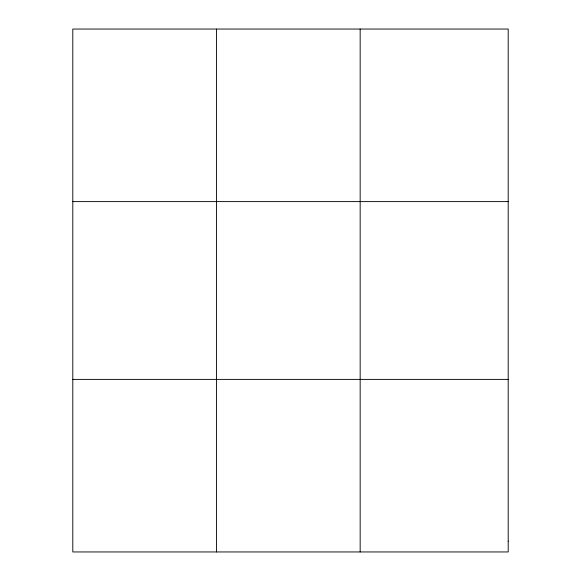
<?xml version="1.0" encoding="UTF-8"?>
<svg xmlns="http://www.w3.org/2000/svg" width="581" height="581" viewBox="0 0 581 581"><rect width="100%" height="100%" fill="white"/><g stroke="black" fill="none" stroke-linecap="round" stroke-linejoin="round"><path stroke-width="0.87" d="M216.481 29.05L216.481 551.95M360.162 29.05L360.162 551.95M72.799 201.607L508.201 201.607M72.799 379.393L508.201 379.393M508.201 541.165L508.201 551.95L72.799 551.95L72.799 29.05L508.201 29.05L508.201 541.165"/></g></svg>
